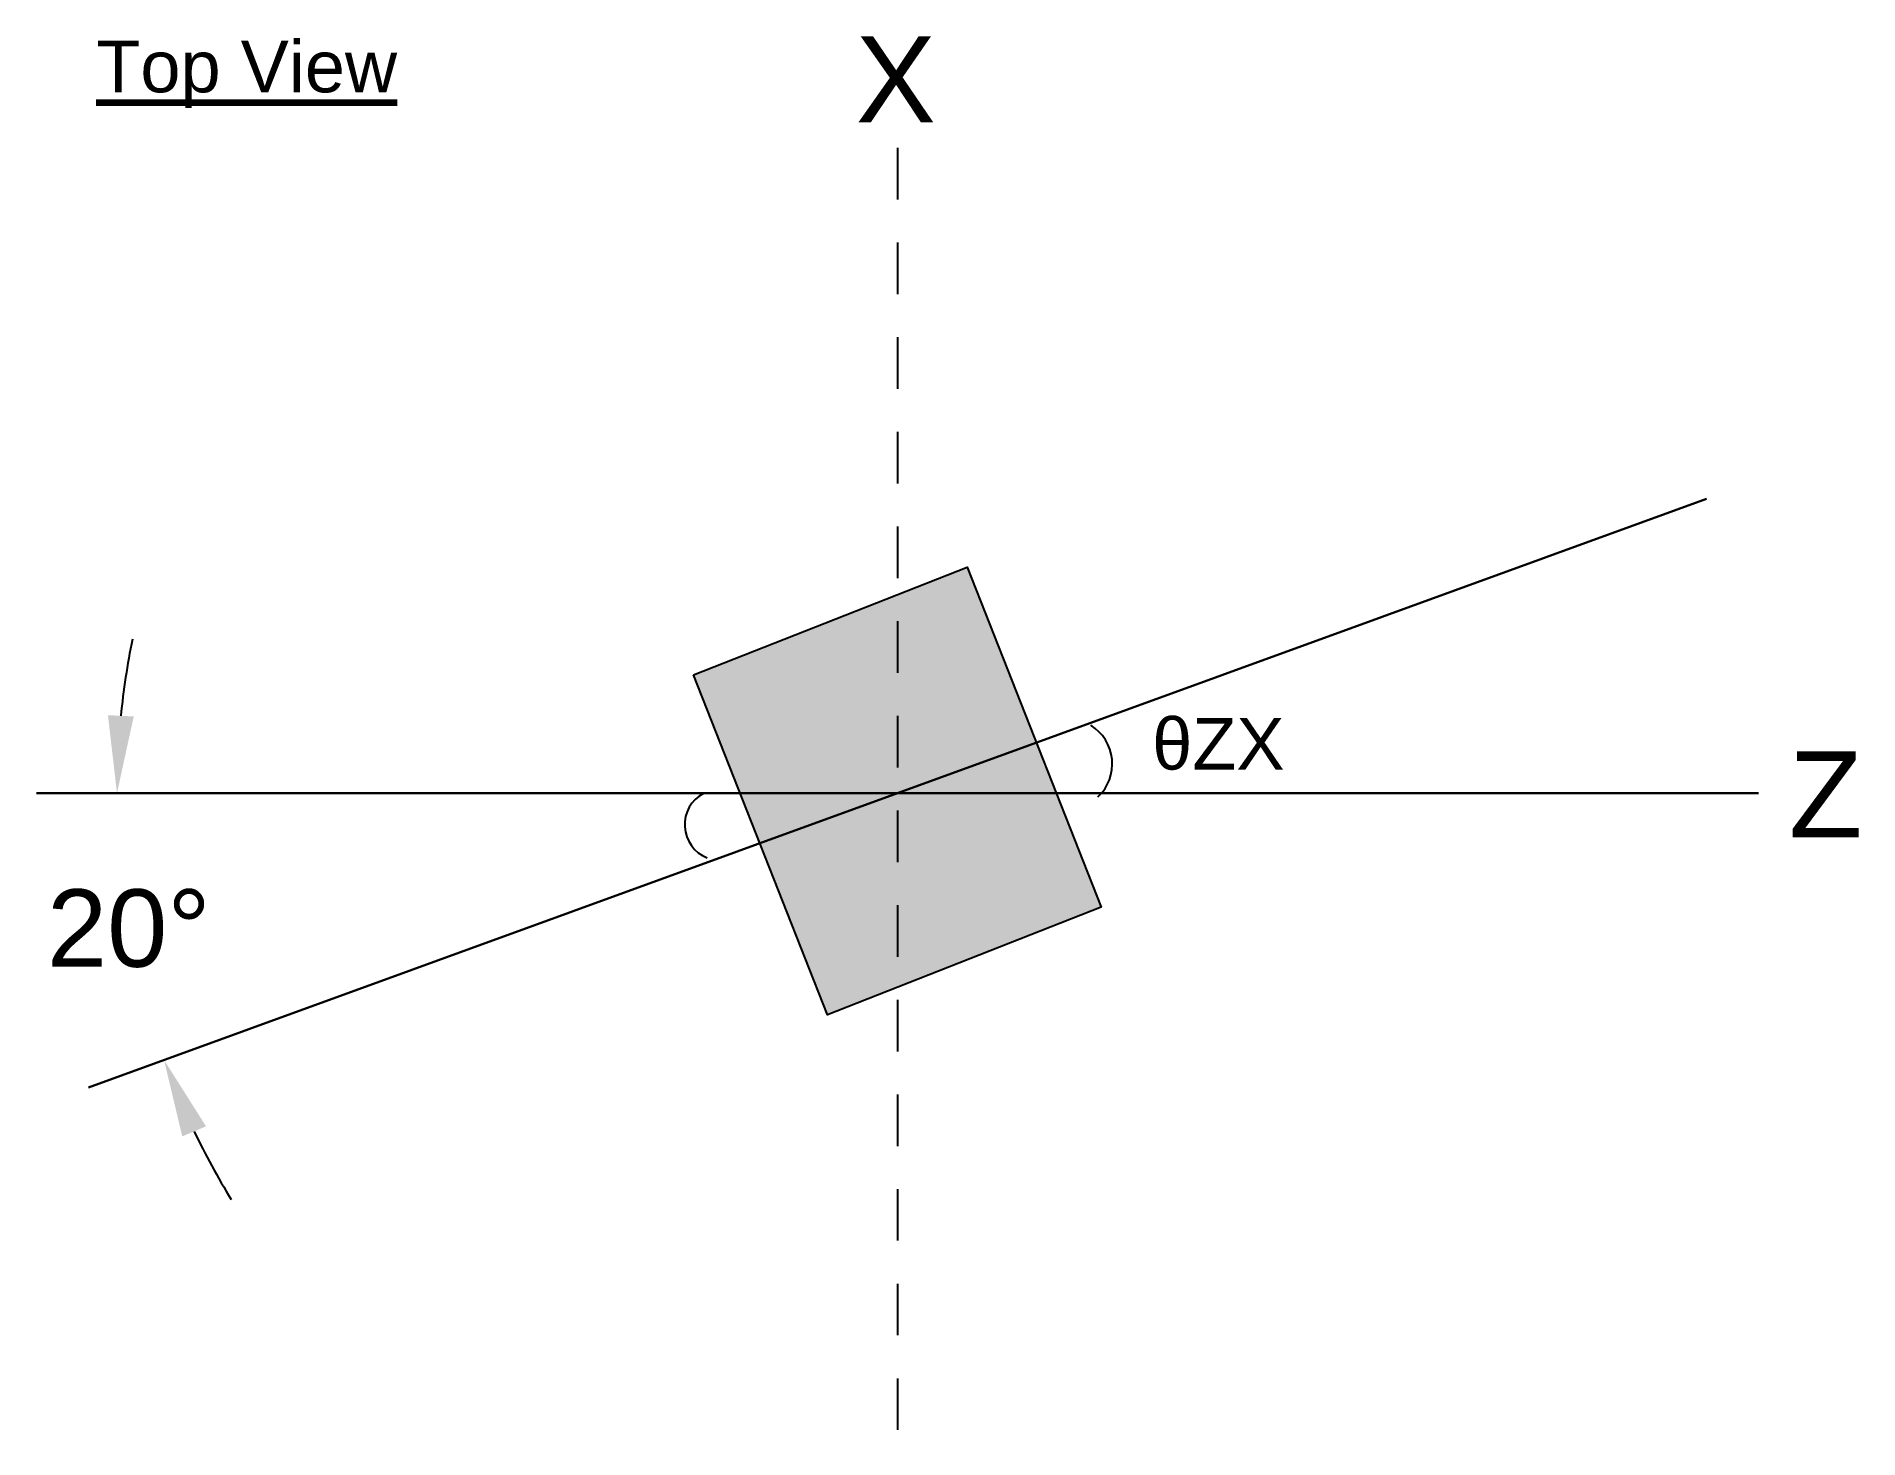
# Model space of a CAD drawing. Header units: inches. Extents: x 4.5 to 8.73, y 4 to 7.26.
import ezdxf

# ---------------------------------------------------------------- set-up
doc = ezdxf.new("R2010")
doc.units = ezdxf.units.IN
doc.header["$LTSCALE"] = 0.01
doc.header["$MEASUREMENT"] = 0
doc.linetypes.add('ACAD_ISO02W100', pattern=[15, 12, -3])
doc.styles.get("Standard").update_dxf_attribs({"font": 'ARIAL.TTF'})
doc.dimstyles.get("Standard").update_dxf_attribs({"dimtxt": 0.18, "dimasz": 0.18, "dimexe": 0.18, "dimexo": 0.0625, "dimgap": 0.09, "dimtad": 0, "dimtih": 1, "dimtoh": 1, "dimdec": 4, "dimzin": 0, "dimdsep": 46, "dimtxsty": 'Standard', "dimcen": 0.09, "dimadec": 0, "dimazin": 0, "dimtfac": 1, "dimtdec": 4, "dimtofl": 0, "dimtmove": 0, "dimatfit": 3, "dimfxl": 1, "dimtolj": 1, "dimtzin": 0, "dimarcsym": 0})

# ---------------------------------------------------------------- blocks, each defined once
blk = doc.blocks.new('*D0')
at = {"color": 0, "lineweight": -2}
for start, end in [(168.6178, 174.3089), (205.6911, 211.3822)]:
    blk.add_arc((6.5, 5.5), 1.8129, start, end, dxfattribs=at)
at = {"color": 0}
for points in [[(4.726, 5.6783), (4.6661, 5.6813), (4.6871, 5.5)], [(4.8387, 4.7024), (4.894, 4.7257), (4.7964, 4.8799)]]:
    blk.add_solid(points, dxfattribs=at)
at = {"layer": 'Defpoints', "color": 0}
for p in [(8.3794, 6.184), (4.5, 5.5), (8.5, 5.5), (4.6993, 5.2895), (4.6206, 4.816)]:
    blk.add_point(p, dxfattribs=at)
at = {"color": 0, "insert": (4.7146, 5.1852), "char_height": 0.18, "attachment_point": 5}
blk.add_mtext('\\A1;20°', dxfattribs=at)

msp = doc.modelspace()

# ---------------------------------------------------------------- hatches: boundary and pattern name
at = {"lineweight": 100}
h = msp.add_hatch(color=256, dxfattribs=at)
h.set_gradient(color1=(184, 241, 183), one_color=1, tint=1, name='CYLINDER')
h.paths.add_polyline_path([(6.66213, 6.02493), (6.5, 5.9611), (6.5, 5.5), (6.82258, 5.61741)])
h.paths.add_polyline_path([(6.02665, 5.77474), (6.13481, 5.5), (6.5, 5.5), (6.5, 5.9611)])
h.paths.add_polyline_path([(6.5, 5.5), (6.18058, 5.38374), (6.33767, 4.98473), (6.5, 5.04864)])
h.paths.add_polyline_path([(6.97316, 5.23493), (6.8688, 5.5), (6.5, 5.5), (6.5, 5.04864)])
h.paths.add_polyline_path([(6.8688, 5.5), (6.82258, 5.61741), (6.5, 5.5)])
h.paths.add_polyline_path([(6.13481, 5.5), (6.18058, 5.38374), (6.5, 5.5)])

# ---------------------------------------------------------------- linework, layer by layer
at = {"linetype": 'ACAD_ISO02W100'}
msp.add_line((6.5, 7), (6.5, 4), dxfattribs=at)
at = {"lineweight": 30}
msp.add_line((4.62061, 4.81596), (8.37939, 6.18404), dxfattribs=at)
at = {"color": 5, "lineweight": 30}
msp.add_line((4.5, 5.5), (8.5, 5.5), dxfattribs=at)
msp.add_lwpolyline([(6.02665, 5.77474), (6.66213, 6.02493), (6.97316, 5.23493), (6.33767, 4.98473)], close=True)
for centre, radius, start, end in [((6.89421, 5.56815), 0.10503, 312.92166, 58.50633), ((6.08854, 5.42658), 0.08274, 118.10634, 248.25716)]:
    msp.add_arc(centre, radius, start, end)

# ---------------------------------------------------------------- texts
at = {"lineweight": 100, "insert": (4.63905, 7.24895), "char_height": 0.12, "width": 1.4799617, "attachment_point": 1}
msp.add_mtext('{\\LTop View}', dxfattribs=at)
at = {"char_height": 0.2, "width": 0.2248786, "attachment_point": 1}
for s, insert in [('X', (6.40298, 7.25886)), ('Z', (8.57077, 5.59706))]:
    msp.add_mtext(s, dxfattribs=dict(at, insert=insert))
at = {"color": 1, "insert": (7.09174, 5.675), "char_height": 0.12, "width": 0.0166577, "attachment_point": 1}
msp.add_mtext('{\\fArial|b0|i0|c161|p34;θ}ZX', dxfattribs=at)

# ---------------------------------------------------------------- dimensions: what is measured, and where the dimension line sits
dim = msp.add_angular_dim_2l(base=(4.69935, 5.28953), line1=((4.62061, 4.81596), (8.37939, 6.18404)), line2=((4.5, 5.5), (8.5, 5.5)), dimstyle='Standard')
dim.commit()
dim.dimension.update_dxf_attribs({"geometry": '*D0', "text_midpoint": (4.71463, 5.18519)})

doc.saveas('drawing.dxf')
